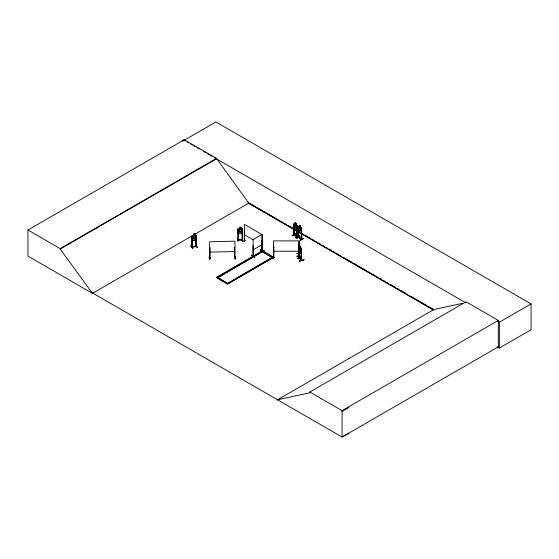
<?xml version="1.0" encoding="UTF-8"?>
<svg xmlns="http://www.w3.org/2000/svg" width="559" height="559" viewBox="0 0 559 559"><rect width="100%" height="100%" fill="white"/><g stroke="black" fill="none" stroke-linecap="round" stroke-linejoin="round"><path stroke-width="0.84" d="M254.764 257L251.396 255.072L254.757 257.014M254.757 257.168L251.312 255.309M196.258 245.911C194.728 246.694 190.857 246.253 192.275 247.253L192.247 236.799L191.849 236.89L191.87 247.33L191.94 236.198L192.394 235.639L195.769 234.864L196.279 235.192L196.244 246.309L191.968 247.323M191.807 247.246L196.209 246.295L196.146 235.87L195.755 235.961L195.769 246.4L196.146 245.834M195.874 246.393L195.79 245.904M301.175 253.772L301.413 252.815C301.567 255.505 298.792 251.487 299.358 250.425M192.415 235.667L191.961 236.226L192.38 240.775L195.769 239.965L196.209 238.588M191.961 239.643L192.401 240.803L195.783 239.993L196.279 238.609M297.157 229.099L296.78 230.196L294.188 228.701L293.852 227.24M301.231 232.726L301.671 231.712M301.636 231.685L301.259 232.782L298.667 231.286L298.366 229.805L298.73 231.237M237.854 232.558L238.337 233.809L241.984 233.655L242.459 232.334M241.984 233.655L242.515 232.369M190.898 245.827L192.743 248.559L190.933 245.806M292.182 235.772L295.522 233.837M296.668 238.344L300.05 236.254L296.689 238.197M244.234 241.083L244.332 230.643L244.556 241.25C244.521 241.418 244.269 240.237 244.556 240.873M237.554 238.784L237.903 241.502M209.66 259.544L209.22 256.979L209.66 259.683M209.45 259.718L209.22 256.979M273.421 258.901L273.435 256.197M294.209 234.731L293.831 234.514L294.16 235.108L293.985 224.501L294.209 235.108M294.32 234.661L293.95 234.445M293.95 234.822L297.304 236.764L297.039 236.191M298.464 227.087L298.345 237.498L301.671 239.413L301.671 228.296L298.681 226.164L298.317 237.512L298.751 237.198M298.625 237.673L298.646 227.331M301.671 239.035L301.35 238.875M261.829 250.76L261.787 250.935M299.31 258.125C300.511 259.467 302.377 260.214 301.266 260.319L301.413 249.901L301.629 260.487L299.561 257.706M299.687 257.916L299.519 258.356L299.687 250.537M210.107 258.132C208.926 257.468 210.484 258.964 209.667 258.307M209.569 258.321L210.058 258.405L210.051 247.965L209.618 247.979L210.051 247.965M273.959 257.252L273.547 257.266M298.862 257.252L298.45 257.252M298.876 257.615L298.827 240.894L273.498 240.894L273.449 257.615L273.547 257.112L273.973 257.343M253.339 256.204L253.311 245.841M238.239 229.777L237.813 229.798L238.239 229.777L238.274 240.237L237.827 240.258L237.848 229.12L238.344 228.645L241.949 228.568L242.466 228.966M299.358 247.015L300.092 247.434L300.092 246.156M299.338 247.071L301.175 248.727M238.253 240.216C236.191 239.58 243.13 238.763 242.417 240.07L241.984 240.063L242.019 229.623L242.459 229.7L242.019 229.623M237.813 240.139L242.508 240.042M242.019 239.587L242.508 239.664M209.583 258.041L210.107 258.027M234.459 257.545L234.983 257.329L234.99 257.804L234.941 241.181L209.632 241.788L209.646 258.426M298.366 226.451L298.73 226.192M273.973 257.517L273.547 257.629M298.352 257.343L298.876 257.14M190.871 246.009L192.743 248.559M243.927 261.822L261.843 251.48L261.996 240.691L262.164 251.417M261.85 240.782L262.115 240.761M260.473 250.013L263.757 252.025M253.171 256.113L253.038 239.58L261.996 234.41L262.059 251.396M262.583 251.913L273.037 257.944L261.794 251.236L262.129 251.019M244.493 241.229L244.632 230.818M245.904 240.028L242.564 241.761M260.571 252.158L263.904 250.208L260.732 252.437M261.263 251.969L263.932 250.404M261.402 252.074L264.079 250.502L263.89 250.187M92.878 293.175L92.514 293.391L27.95 256.113L27.95 229.994L184.218 139.771L216.48 158.393L248.741 203.141L433.449 309.784M184.218 139.771L184.218 140.253L215.907 121.96L531.05 303.907L531.05 329.761L499.362 348.054L497.098 346.741M27.95 229.994L60.211 248.615L216.48 158.393M348.9 433.141L342.059 437.04L92.836 293.154L92.466 293.363L60.211 249.097L216.48 158.875M92.466 293.363L249.104 202.931M294.949 222.741L296.088 223.355L296.018 224.669L296.57 225.41L296.57 227.786L296.018 228.484L294.991 227.89L294.439 226.556L294.439 224.18L294.991 224.075L294.991 222.72L296.088 223.355M253.038 249.922L261.996 244.751M293.887 234.941L293.852 223.831L294.237 223.558L296.801 225.039M297.192 225.71L297.192 236.827L297.192 225.71L296.766 225.06M296.85 226.29L297.269 226.402L296.85 226.29L297.039 236.569M299.505 225.368L299.505 226.64L298.918 226.765L298.918 229.141L299.47 230.476L300.497 231.07L301.049 230.371L301.049 227.995L300.497 227.254L300.532 225.962L299.47 225.305L300.532 225.962L300.532 227.233M301.245 227.646L301.636 228.317M216.403 277.39L262.492 250.781L273.686 257.245L227.604 284.175L216.403 277.39L227.604 283.853L273.686 257.245M216.403 277.711L217.06 277.012L228.254 283.797M217.807 276.908L242.431 262.688M301.448 231.398L301.301 239.238L301.448 228.813L301.783 239.35L298.513 237.442M301.748 228.987L301.329 228.876M292.21 235.828L295.571 233.669L292.21 235.612M296.934 236.275L294.209 234.836L297.192 236.45M295.585 237.568C305.906 231.482 288.535 241.858 299.1 235.898M298.96 235.807L295.613 237.764M300.05 240.132L303.425 238.211L300.092 240.349M300.232 240.433L303.586 238.497L300.05 240.349M228.345 282.994L230.588 281.701M232.076 280.835L237.302 277.823M238.798 276.957L244.017 273.945M245.513 273.078L266.412 261.018M267.901 260.152L272.38 257.245L227.604 283.42M277.18 400.006L433.819 309.567L462.677 303.292M277.543 399.79L309.805 392.774L309.805 392.027L466.073 301.804L498.335 320.426L498.335 346.818L342.059 437.04L342.059 410.648L498.335 320.426M466.073 302.552L465.71 302.768L214.23 157.575M497.866 321.334L499.362 322.201L531.05 303.907M342.059 411.403L348.9 407.504M299.442 256.267L299.282 243.242M209.394 256.972L209.688 259.739M253.185 256.295L253.192 245.778M300.022 246.107L299.687 249.845L300.7 252.011L301.056 249.021L300.728 246.903L300.043 246.17L300.77 246.889L300.728 248.175L301.224 248.713M301.483 249.412L301.182 248.699L301.434 252.843M297.283 258.691L301.511 257.231L297.283 258.475M301.238 259.991L299.708 258.048M299.435 260.92C310.259 258.293 299.463 260.627 299.449 261.095M299.554 261.242L303.789 260.019M193.379 234.13L194.818 233.788L194.791 235.143L195.51 235.395L195.51 237.771L194.791 238.959L193.449 239.28L192.729 238.434L192.729 236.059L193.449 235.465L193.4 234.158L193.4 235.43M193.449 234.193L194.791 233.872M296.99 236.569L296.969 228.813M237.827 239.748L242.396 239.937M238.204 239.867L238.204 240.244M242.417 240.07L242.515 228.917L240.964 228.568M195.706 246.044L192.184 246.75L192.289 247.127M273.547 257.489L273.91 257.503M298.38 257.126L298.352 257.615L298.876 257.517M273.875 257.643L273.924 247.176L273.498 247.176L273.924 247.176M298.779 257.643L298.813 257.133M244.667 241.146L244.332 224.362L262.241 234.703L262.276 251.347M298.317 237.135L298.799 237.624M239.406 227.359L240.957 227.261L240.908 228.61L241.691 229.001L241.691 231.377L240.908 232.425L239.462 232.488L238.686 231.503L238.686 229.127L239.462 228.666L239.406 227.324L240.964 227.289M242.333 238.623L242.718 241.32M234.501 247.378L234.563 257.846L234.501 247.378L234.934 247.364M234.934 257.706L234.452 257.72L234.969 257.692M235.164 259.096L234.906 256.19M209.632 252.13L234.941 251.522M298.401 247.176L298.827 247.274L298.401 247.176L298.45 257.629M299.128 256.183L298.89 258.936M298.401 257.615L298.827 257.615M273.498 251.236L298.827 251.236M300.945 253.339L296.99 253.555M296.99 253.395L300.945 253.402M296.99 253.479L301.734 253.339M299.442 255.645L299.282 256.295M296.99 256.295L301.734 256.26M234.878 257.301L234.459 257.44M210.051 257.93L210.009 258.433M195.322 244.758L197.376 247.455L195.35 244.758M195.364 244.933L197.173 247.469M299.491 258.069L301.483 260.159M261.961 251.194L261.933 240.81M234.913 256.35L235.36 259.117M299.135 258.908L299.107 256.169M297.088 236.806L293.838 234.927M301.567 239.392C301.643 237.882 295.068 235.877 301.581 239.007M294.055 234.843L293.922 223.845M263.771 251.823L260.389 249.88L263.848 251.969M184.218 140.253L185.721 141.12M187.223 141.986L188.725 142.852M190.221 143.719L192.471 145.019M193.973 145.885L195.475 146.751M196.978 147.618L199.228 148.918M203.728 151.517L205.978 152.817M207.48 153.683L211.98 156.275M250.614 203.797L255.889 206.844M257.399 207.717L259.662 209.024M261.165 209.891L262.674 210.764M264.183 211.63L266.447 212.937M267.957 213.811L269.459 214.684M270.968 215.55L273.232 216.857M274.742 217.731L276.244 218.597M278.508 219.904L280.017 220.777M281.526 221.643L283.029 222.517M285.293 223.824L286.802 224.69M288.311 225.563L296.605 230.35M298.862 231.657L303.39 234.27M304.893 235.136L310.175 238.183M311.677 239.056L313.941 240.363M315.451 241.229L316.96 242.103M318.469 242.976L320.726 244.276M322.236 245.149L323.745 246.023M326.002 247.323L327.511 248.196M329.02 249.069L331.284 250.376M332.794 251.243L334.296 252.116M335.805 252.982L338.069 254.289M339.579 255.163L341.081 256.029M343.345 257.336L344.854 258.209M346.363 259.076L351.639 262.122M353.148 262.996L361.442 267.782M362.945 268.655L368.227 271.702M369.73 272.568L375.012 275.622M376.514 276.488L378.778 277.795M380.288 278.668L381.797 279.535M383.306 280.408L385.563 281.715M387.073 282.581L388.582 283.455M390.839 284.762L392.348 285.628M393.857 286.501L395.367 287.368M397.631 288.675L399.133 289.548M400.642 290.414L405.918 293.468M411.2 296.515L415.721 299.121M417.231 299.994L426.279 305.214M427.782 306.087L433.064 309.134M248.245 203.071L300.435 233.201M301.951 234.074L433.56 310.063M244.332 234.703L253.283 239.874M263.24 251.536L273.686 257.566M217.807 277.767L227.506 283.371M309.805 392.027L342.059 410.648M301.392 260.494L301.455 249.405M300.162 246.519L300.588 247.42L300.162 246.945M299.344 247.77L299.561 258.363M299.533 251.955L301.189 253.835M301.406 257.294L297.262 258.475M196.146 235.87L195.755 235.961M194.818 235.059L194.818 233.788M192.247 236.799L191.849 236.89M238.372 233.732L237.903 229.134M239.406 228.596L237.848 229.12M499.362 322.201L499.362 348.054M299.47 225.305L299.47 226.661M299.324 258.153L299.282 241.656L299.226 247.742M298.765 227.261L298.681 237.694M240.908 227.31L240.908 228.582M182.954 139.673L182.954 141.385M60.211 248.615L60.211 249.097M262.492 251.536L217.71 277.711L262.492 251.536M194.553 234.137L193.687 234.766L194.553 234.137M194.791 235.57L193.449 235.884L193.449 238.26L194.791 237.945L194.791 235.57M240.649 227.562L239.72 227.597L239.72 228.023L240.649 227.981L240.649 227.562M240.908 229.036L239.462 229.092L239.462 231.468L240.908 231.412L240.908 229.036M301.734 256.12L296.99 256.078L296.99 256.448L301.734 256.441L301.734 256.078M295.837 223.502L295.173 223.118L295.837 223.928L295.837 223.502M300.309 226.088L299.652 225.703L300.309 226.514L300.309 226.088M296.018 225.095L294.991 224.501L294.991 226.87L296.018 227.464L296.018 225.095M300.497 227.681L299.47 227.087L299.47 229.463L300.497 230.049L300.497 227.681M300.7 248.615L300.043 247.868L300.043 250.243L300.7 250.991L300.7 248.615"/></g></svg>
